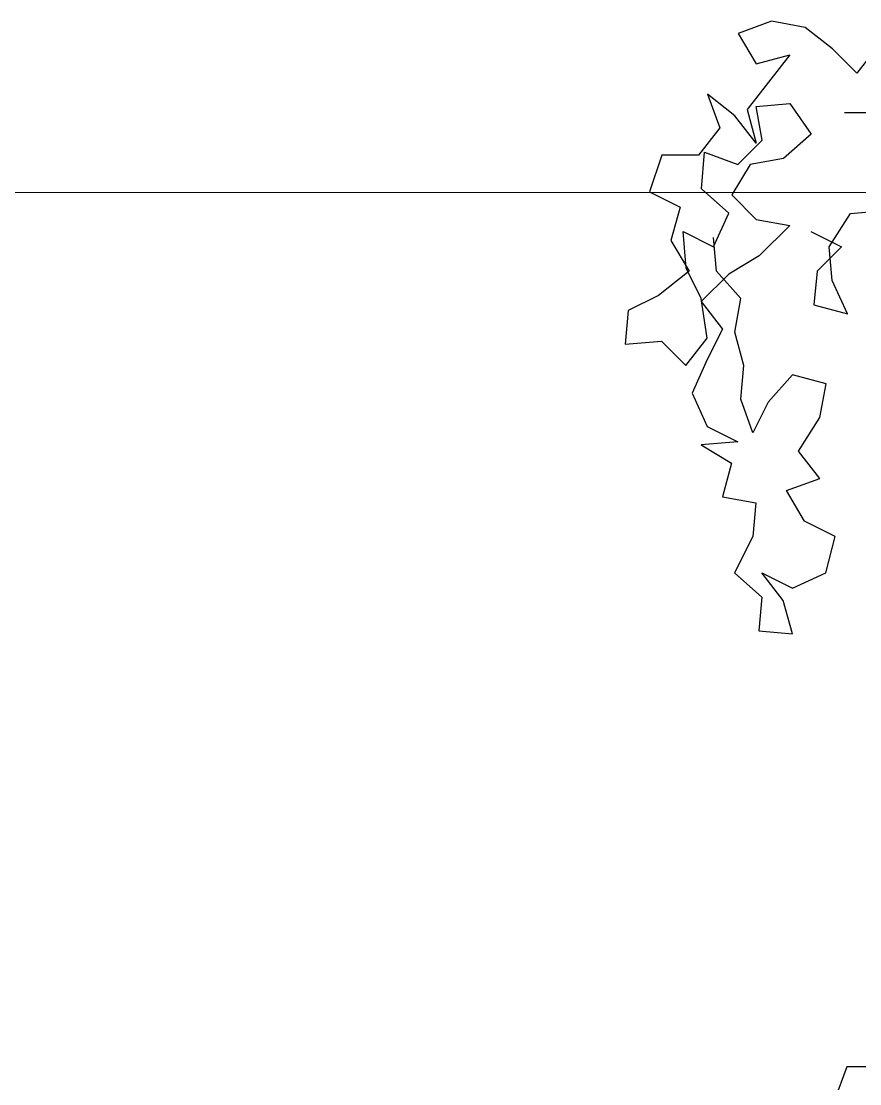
# Model space of a CAD drawing. Header units: millimetres. Extents: x 684983 to 685377, y 990360 to 990509.
# Drawn here: x 685204.74 to 685205.137, y 990433.616 to 990434.119 of the extents above; entities that cross this region are included whole.
import ezdxf

# ---------------------------------------------------------------- set-up
doc = ezdxf.new("R2010")
doc.units = ezdxf.units.MM
doc.layers.add('grid', color=8, linetype='Continuous', lineweight=9)
doc.layers.add('TEAK', color=7, linetype='Continuous')

# ---------------------------------------------------------------- blocks, each defined once
blk = doc.blocks.new('A$C25655A80')
at = {"color": 62}
for p, q in [((-0.79926, 1.64456), (-0.80984, 1.64072)), ((-0.78869, 1.64263), (-0.79926, 1.64456)), ((-0.78004, 1.63589), (-0.78869, 1.64263)), ((-0.80984, 1.64072), (-0.80408, 1.6311)), ((-0.77236, 1.62819), (-0.78004, 1.63589)), ((-0.76562, 1.63684), (-0.77236, 1.62819)), ((-0.7935, 1.63398), (-0.80698, 1.61669)), ((-0.80408, 1.6311), (-0.7935, 1.63398)), ((-0.81947, 1.62151), (-0.81563, 1.61093)), ((-0.81082, 1.61477), (-0.81947, 1.62151)), ((-0.80409, 1.61765), (-0.79352, 1.6186)), ((-0.79352, 1.6186), (-0.78679, 1.60898)), ((-0.80698, 1.61669), (-0.8041, 1.60611)), ((-0.80218, 1.60707), (-0.80409, 1.61765)), ((-0.7243, 1.61565), (-0.77621, 1.6157)), ((-0.8041, 1.60611), (-0.81082, 1.61477)), ((-0.81563, 1.61093), (-0.82237, 1.60228)), ((-0.78679, 1.60898), (-0.79545, 1.6013)), ((-0.80987, 1.59939), (-0.80218, 1.60707)), ((-0.8339, 1.60229), (-0.83776, 1.59076)), ((-0.82237, 1.60228), (-0.8339, 1.60229)), ((-0.82142, 1.59171), (-0.82045, 1.60324)), ((-0.82045, 1.60324), (-0.80987, 1.59939)), ((-0.80603, 1.59938), (-0.81181, 1.58978)), ((-0.79545, 1.6013), (-0.80603, 1.59938)), ((-0.83776, 1.59076), (-0.82815, 1.58595)), ((-0.81277, 1.58401), (-0.82142, 1.59171)), ((-0.81181, 1.58978), (-0.80412, 1.58208)), ((-0.82815, 1.58595), (-0.83105, 1.57537)), ((-0.81759, 1.57344), (-0.81277, 1.58401)), ((-0.80412, 1.58208), (-0.79355, 1.58015)), ((-0.78106, 1.57341), (-0.77432, 1.58397)), ((-0.77432, 1.58397), (-0.76375, 1.58492)), ((-0.79355, 1.58015), (-0.80317, 1.57054)), ((-0.83105, 1.57537), (-0.82529, 1.56576)), ((-0.8272, 1.57825), (-0.81759, 1.57344)), ((-0.82625, 1.56672), (-0.8272, 1.57825)), ((-0.81663, 1.56575), (-0.81759, 1.57632)), ((-0.78682, 1.57822), (-0.77721, 1.5734)), ((-0.77721, 1.5734), (-0.78491, 1.56572)), ((-0.78011, 1.56283), (-0.78106, 1.57341)), ((-0.80317, 1.57054), (-0.81279, 1.56478)), ((-0.82529, 1.56576), (-0.83491, 1.55807)), ((-0.82145, 1.5571), (-0.82625, 1.56672)), ((-0.80895, 1.55709), (-0.81663, 1.56575)), ((-0.78491, 1.56572), (-0.78588, 1.55514)), ((-0.81279, 1.56478), (-0.82145, 1.55614)), ((-0.77531, 1.55225), (-0.78011, 1.56283)), ((-0.83491, 1.55807), (-0.84452, 1.55328)), ((-0.81954, 1.5446), (-0.82145, 1.5571)), ((-0.82145, 1.55614), (-0.81473, 1.54748)), ((-0.81088, 1.54652), (-0.80895, 1.55709)), ((-0.78588, 1.55514), (-0.77531, 1.55225)), ((-0.84452, 1.55328), (-0.84549, 1.5427)), ((-0.81473, 1.54748), (-0.81954, 1.53787)), ((-0.80801, 1.53594), (-0.81088, 1.54652)), ((-0.84549, 1.5427), (-0.83396, 1.54365)), ((-0.83396, 1.54365), (-0.82628, 1.53596)), ((-0.82628, 1.53596), (-0.81954, 1.5446)), ((-0.81954, 1.53787), (-0.82436, 1.5273)), ((-0.80898, 1.52537), (-0.80801, 1.53594)), ((-0.79263, 1.53304), (-0.80033, 1.5244)), ((-0.78206, 1.53015), (-0.79263, 1.53304)), ((-0.78399, 1.51957), (-0.78206, 1.53015)), ((-0.82436, 1.5273), (-0.81956, 1.51672)), ((-0.80515, 1.51479), (-0.80898, 1.52537)), ((-0.80033, 1.5244), (-0.80515, 1.51479)), ((-0.79073, 1.50901), (-0.78399, 1.51957)), ((-0.81956, 1.51672), (-0.80995, 1.51191)), ((-0.80995, 1.51191), (-0.82149, 1.51096)), ((-0.82149, 1.51096), (-0.81188, 1.50518)), ((-0.78401, 1.50035), (-0.79073, 1.50901)), ((-0.81188, 1.50518), (-0.81478, 1.49461)), ((-0.79459, 1.49651), (-0.78401, 1.50035)), ((-0.81478, 1.49461), (-0.8042, 1.49268)), ((-0.78883, 1.48689), (-0.79459, 1.49651)), ((-0.8042, 1.49268), (-0.80518, 1.4821)), ((-0.77922, 1.48208), (-0.78883, 1.48689)), ((-0.80518, 1.4821), (-0.81095, 1.47057)), ((-0.78212, 1.47055), (-0.77922, 1.48208)), ((-0.81095, 1.47057), (-0.80231, 1.46287)), ((-0.8023, 1.47057), (-0.79269, 1.46575)), ((-0.79558, 1.46191), (-0.8023, 1.47057)), ((-0.79269, 1.46575), (-0.78212, 1.47055)), ((-0.80231, 1.46287), (-0.80328, 1.4523)), ((-0.79271, 1.45133), (-0.79558, 1.46191)), ((-0.80328, 1.4523), (-0.79271, 1.45133)), ((-0.77553, 1.31481), (-0.77938, 1.30424)), ((-0.76399, 1.3148), (-0.77553, 1.31481))]:
    blk.add_line(p, q, dxfattribs=at)
blk = doc.blocks.new('TR')
blk.add_blockref('A$C25655A80', (0.01921, 0.01485, 1.34531))

msp = doc.modelspace()

# ---------------------------------------------------------------- linework, layer by layer
at = {"layer": 'grid'}
msp.add_line((685221.15913, 990434.03806), (685118.72704, 990434.03806), dxfattribs=at)

# ---------------------------------------------------------------- block references
at = {"layer": 'TEAK', "xscale": 1.5, "yscale": 1.5, "zscale": 1.5}
msp.add_blockref('TR', (685206.26547, 990431.63), dxfattribs=at)

doc.saveas('drawing.dxf')
